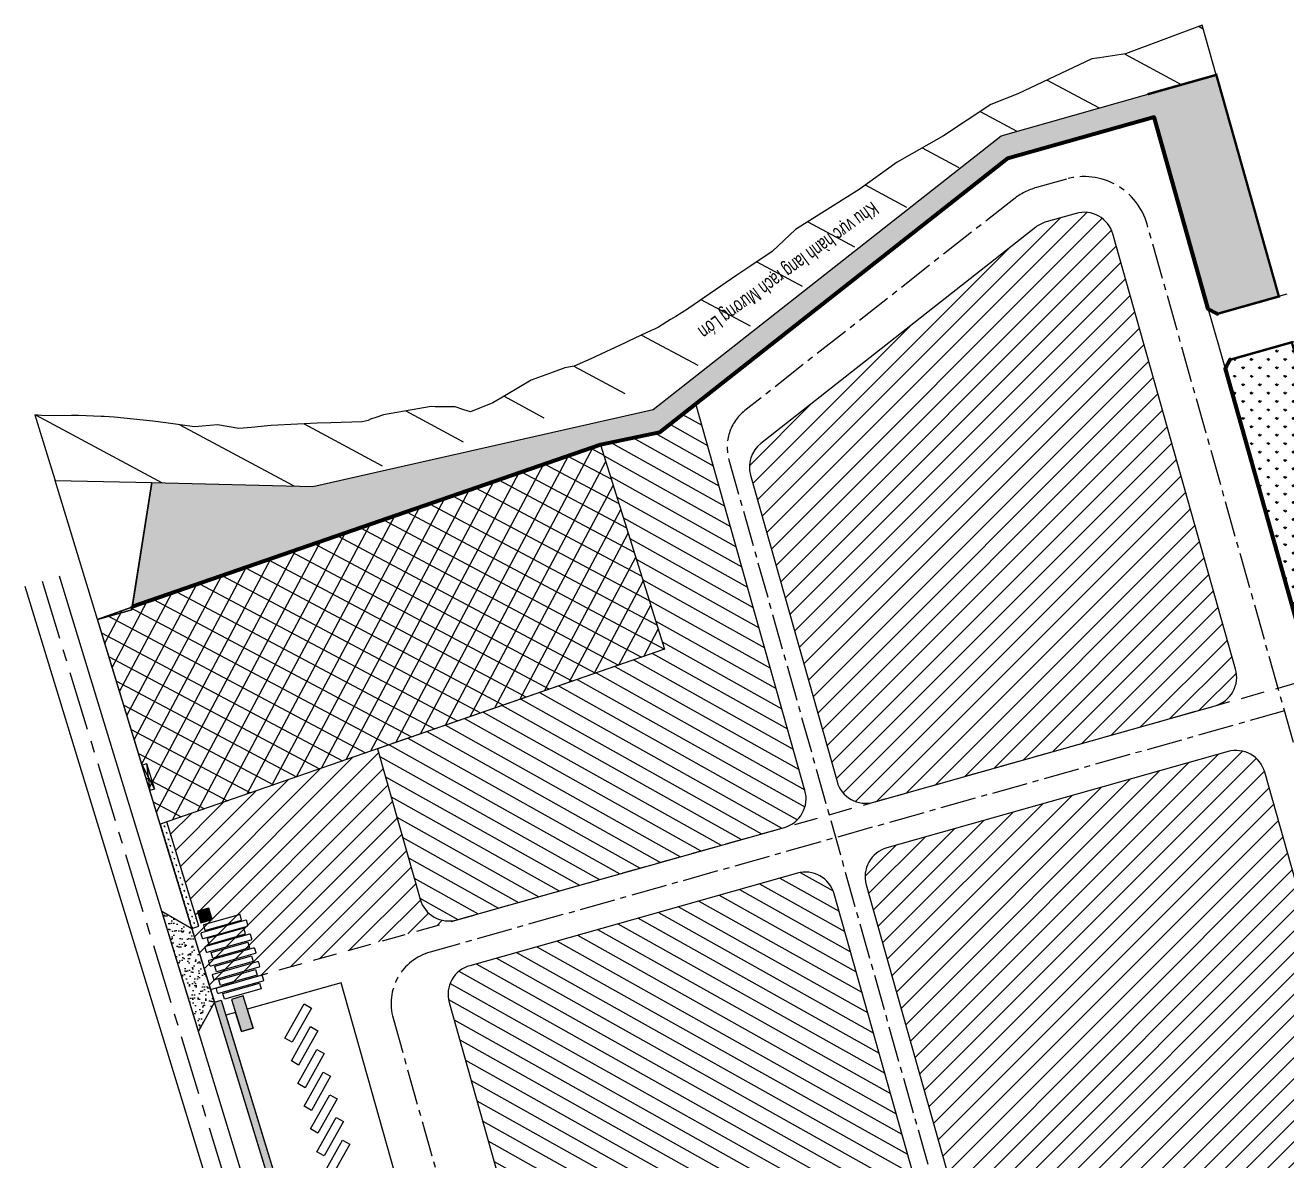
# Model space of a CAD drawing. Header units: metres. Extents: x 610662 to 611512, y 1173191 to 1174188.
# Drawn here: x 610662 to 611192, y 1173663 to 1174140 of the extents above; entities that cross this region are included whole.
import ezdxf
from ezdxf.enums import TextEntityAlignment as Align

# ---------------------------------------------------------------- set-up
doc = ezdxf.new("R2010")
doc.units = ezdxf.units.M
doc.header["$LTSCALE"] = 20
doc.header["$MEASUREMENT"] = 0
doc.set_wipeout_variables(frame=1)
for name, pattern in [('CENTER', [2, 1.25, -0.25, 0.25, -0.25]), ('CENTER2', [1.125, 0.75, -0.125, 0.125, -0.125]), ('DASHED2', [0.375, 0.25, -0.125])]:
    doc.linetypes.add(name, pattern=pattern)
for name, color, linetype in [('1-KHUBAI', 7, 'Continuous'), ('BAO', 7, 'Continuous'), ('HATCH', 8, 'Continuous'), ('HATCH1', 8, 'Continuous'), ('ISO', 3, 'Continuous'), ('KE', 7, 'Continuous'), ('laneT', 7, 'Continuous'), ('PARKING', 1, 'Continuous'), ('RANH_TOADO', 6, 'Continuous'), ('Terminal Boundary', 2, 'Continuous'), ('TEXT-VIE', 4, 'Continuous'), ('tuongrao', 1, 'Continuous'), ('Vanphong', 7, 'Continuous'), ('vien', 3, 'Continuous'), ('vienvp', 3, 'Continuous'), ('WIPEOUT', 250, 'Continuous')]:
    doc.layers.add(name, color=color, linetype=linetype)
doc.layers.add('RHD', color=7, linetype='Continuous', plot=False)
doc.styles.add('Romans', font='vn_vni.shx', dxfattribs={"width": 0.7})
doc.linetypes.add('FENCELINE1', pattern='A,0.25,-0.1,[133,ltypeshp.shx,S=0.1,R=0,X=-0.1,Y=0],-0.1,1', length=1.45)
pattern_1 = [(330.76214505, (3050923.184, 962357.257), (3.052726791, 5.453747256), [])]
pattern_2 = [(45, (866326.368, 2290376.341), (-4.419417382, 4.419417382), [])]

# ---------------------------------------------------------------- blocks, each defined once
blk = doc.blocks.new('YQ1111080551')
at = {"layer": 'BAO', "ltscale": 0.003}
for p, q in [((-144.89, 235.67), (-173.72, 227.54)), ((-139.45, 216.43), (-168.29, 208.29))]:
    blk.add_line(p, q, dxfattribs=at)

msp = doc.modelspace()

# ---------------------------------------------------------------- hatches: boundary and pattern name
at = {"layer": 'HATCH'}
h = msp.add_hatch(dxfattribs=at)
h.set_pattern_fill('ANSI31', color=256, scale=200, angle=286.7621, style=0)
h.set_pattern_definition([(331.762145, (866326.368, 2290376.34), (11.82832333, 22.0247762), [])])
edge = h.paths.add_edge_path()
edge.add_line((611162.33, 1174118.75), (611156.45, 1174139.6))
edge.add_line((611156.45, 1174139.6), (611124.2, 1174127.6))
edge.add_line((611124.2, 1174127.6), (611110, 1174125.44))
edge.add_line((611110, 1174125.44), (611078.87, 1174110.74))
edge.add_line((611078.87, 1174110.74), (611067.6, 1174106.37))
edge.add_line((611067.6, 1174106.37), (611047.72, 1174093.12))
edge.add_line((611047.72, 1174093.12), (611028.27, 1174082.13))
edge.add_line((611028.27, 1174082.13), (611012.22, 1174070.59))
edge.add_line((611012.22, 1174070.59), (610985.55, 1174053.8))
edge.add_line((610985.55, 1174053.8), (610975.72, 1174044.6))
edge.add_line((610975.72, 1174044.6), (610935.22, 1174017.29))
edge.add_line((610935.22, 1174017.29), (610927.98, 1174012.78))
edge.add_line((610927.98, 1174012.78), (610892.6, 1173996.43))
edge.add_line((610892.6, 1173996.43), (610874.47, 1173990.45))
edge.add_line((610874.47, 1173990.45), (610858.43, 1173981))
edge.add_line((610858.43, 1173981), (610848.98, 1173977.15))
edge.add_line((610848.98, 1173977.15), (610842.58, 1173979.25))
edge.add_line((610842.58, 1173979.25), (610834.19, 1173979.35))
edge.add_line((610834.19, 1173979.35), (610832.41, 1173979.38))
edge.add_line((610832.41, 1173979.38), (610812.38, 1173975.97))
edge.add_line((610812.38, 1173975.97), (610809.59, 1173975.03))
edge.add_line((610809.59, 1173975.03), (610806.92, 1173974.17))
edge.add_line((610806.92, 1173974.17), (610805.94, 1173973.61))
edge.add_line((610805.94, 1173973.61), (610763.76, 1173971.27))
edge.add_line((610763.76, 1173971.27), (610751.61, 1173970.14))
edge.add_line((610751.61, 1173970.14), (610742.63, 1173971.68))
edge.add_line((610742.63, 1173971.68), (610733.09, 1173970.84))
edge.add_line((610733.09, 1173970.84), (610720.93, 1173972.63))
edge.add_line((610720.93, 1173972.63), (610693.88, 1173975.3))
edge.add_line((610693.88, 1173975.3), (610681.4, 1173975.69))
edge.add_line((610681.4, 1173975.69), (610670.14, 1173975.52))
edge.add_line((610670.14, 1173975.52), (610666, 1173976.01))
edge.add_line((610666, 1173976.01), (610674.43, 1173948.44))
edge.add_line((610674.43, 1173948.44), (610782.81, 1173945.86))
edge.add_line((610782.81, 1173945.86), (610938.49, 1173992.19))
edge.add_line((610938.49, 1173992.19), (611071.87, 1174093.22))
edge.add_line((611071.87, 1174093.22), (611162.34, 1174118.73))
at = {"layer": 'HATCH', "ltscale": 100}
h = msp.add_hatch(dxfattribs=at)
h.set_pattern_fill('GRASS', color=74, scale=5, style=0)
h.paths.add_polyline_path([(611231.58, 1173873.41), (611194.04, 1174006.42), (611168.52, 1173999.21), (611168.05, 1173999.08), (611165.98, 1173995.38), (611201.89, 1173868.15), (611205.6, 1173866.08), (611206.06, 1173866.21)])
h = msp.add_hatch(dxfattribs=at)
h.set_pattern_fill('GRASS', color=74, scale=2, style=0)
h.set_pattern_definition([(16.9953, (610728.4933, 1173771.5387), (0.93909, 1.76582), [0.375, -2.45343]), (331.995, (610728.4933, 1173771.5387), (0.93909, 1.76582), [0.375, -1.625]), (61.995, (610728.4933, 1173771.5387), (-1.76582, 0.93909), [0.375, -1.625])])
h.paths.add_polyline_path([(610731.95, 1173760.23), (610734.82, 1173761.11), (610721.4, 1173805), (610718.57, 1173804.02)])
at = {"layer": 'HATCH', "ltscale": 3}
h = msp.add_hatch(dxfattribs=at)
h.set_pattern_fill('AR-SAND', color=8, scale=2, angle=-74.2379, style=0)
h.set_pattern_definition([(250.25739632, (3054198.6626, 1014822.3275), (2.1910942564, -3.1726295024), [0, -3.04, 0, -3.4, 0, -3.25]), (220.25739632, (3054198.6626, 1014822.3275), (0.077375426, -6.661867985), [0, -1.64, 0, -2.74, 0, -1.05]), (180.25739632, (3054200.7313, 1014823.6586), (-5.2316705672, -3.3795368493), [0, -1, 0, -3.6, 0, -4.7]), (170.25739632, (3054200.7313, 1014823.6586), (-4.10632888, -4.729324409), [0, -0.5, 0, -2.36, 0, -2.7])])
h.paths.add_polyline_path([(610719.28, 1173767.49), (610731.95, 1173760.23), (610741.42, 1173729.25), (610734.71, 1173716.99)])
at = {"layer": 'HATCH', "ltscale": 100}
h = msp.add_hatch(dxfattribs=at)
h.set_pattern_fill('GRASS', color=74, scale=2, style=0)
h.set_pattern_definition([(15.76215, (611233.0058, 1173757.9268), (0.9768726, 1.745199), [0.375, -2.453427]), (330.76215, (611233.0058, 1173757.9268), (0.9768726, 1.745199), [0.375, -1.625]), (60.76215, (611233.0058, 1173757.9268), (-1.745199, 0.9768726), [0.375, -1.625])])
h.paths.add_polyline_path([(610741.42, 1173729.25), (610744.29, 1173730.13), (610799.01, 1173551.08), (610795, 1173553.95)])
at = {"layer": 'HATCH1', "ltscale": 20}
h = msp.add_hatch(dxfattribs=at)
h.set_pattern_fill('ANSI31', color=256, scale=50, style=0)
h.set_pattern_definition(pattern_2)
edge = h.paths.add_edge_path()
edge.add_line((611018.41, 1173813.24), (611161.81, 1173853.72))
edge.add_arc((611158.41, 1173865.75), 12.5, 285.7621, 375.7621)
edge.add_line((611170.44, 1173869.15), (611118.85, 1174051.92))
edge.add_arc((611106.82, 1174048.52), 12.5, 15.7621, 105.7629)
edge.add_line((611103.43, 1174060.55), (611090.82, 1174057))
edge.add_arc((611094.22, 1174044.97), 12.5, 105.7629, 128.1917)
edge.add_line((611086.49, 1174054.79), (610970.93, 1173963.89))
edge.add_arc((610978.66, 1173954.06), 12.5, 128.1917, 195.7621)
edge.add_line((610966.63, 1173950.67), (611002.98, 1173821.88))
edge.add_arc((611015.01, 1173825.27), 12.5, 195.7621, 285.7621)
edge = h.paths.add_edge_path()
edge.add_line((611015.21, 1173778.57), (611060.03, 1173619.78))
edge.add_arc((611072.06, 1173623.17), 12.5, 195.7621, 285.7621)
edge.add_line((611075.45, 1173611.14), (611218.85, 1173651.62))
edge.add_arc((611215.46, 1173663.65), 12.5, 285.7621, 375.7621)
edge.add_line((611227.49, 1173667.04), (611182.67, 1173825.84))
edge.add_arc((611170.64, 1173822.44), 12.5, 15.7621, 105.7621)
edge.add_line((611167.24, 1173834.47), (611023.84, 1173794))
edge.add_arc((611027.24, 1173781.97), 12.5, 105.7621, 195.7621)
edge = h.paths.add_edge_path()
edge.add_line((611239.71, 1173623.73), (611269.1, 1173519.6))
edge.add_arc((611257.07, 1173516.21), 12.5, -30.2923, 15.7621, ccw=False)
edge.add_line((611267.87, 1173509.9), (611210.5, 1173493.71))
edge.add_line((611210.5, 1173493.71), (611203.79, 1173488.55))
edge.add_arc((611200.74, 1173492.51), 5, 285.7621, 307.5636, ccw=False)
edge.add_line((611202.1, 1173487.7), (611122.85, 1173465.33))
edge.add_arc((611119.45, 1173477.36), 12.5, 195.7621, 285.7621, ccw=False)
edge.add_line((611107.42, 1173473.97), (611078.03, 1173578.1))
edge.add_arc((611090.06, 1173581.49), 12.5, 105.7621, 195.7621, ccw=False)
edge.add_line((611086.66, 1173593.52), (611224.29, 1173632.37))
edge.add_arc((611227.68, 1173620.34), 12.5, 15.7621, 105.7621, ccw=False)
edge = h.paths.add_edge_path()
edge.add_line((611302.51, 1173401.23), (611282.68, 1173471.48))
edge.add_arc((611270.65, 1173468.09), 12.5, 15.7621, 105.7621)
edge.add_line((611267.26, 1173480.12), (611204.7, 1173462.46))
edge.add_arc((611208.1, 1173450.43), 12.5, 105.7621, 195.7621)
edge.add_line((611196.07, 1173447.03), (611215.9, 1173376.78))
edge.add_arc((611227.93, 1173380.18), 12.5, 195.7621, 285.7621)
edge.add_line((611231.32, 1173368.15), (611293.88, 1173385.8))
edge.add_arc((611290.48, 1173397.83), 12.5, 285.7621, 375.7621)
h = msp.add_hatch(dxfattribs=at)
h.set_pattern_fill('ANSI31', color=256, scale=50, style=0)
h.set_pattern_definition(pattern_1)
edge = h.paths.add_edge_path()
edge.add_arc((610989.7, 1173771.37), 12.5, 15.7621, 105.7621)
edge.add_line((610986.31, 1173783.4), (610848.69, 1173744.56))
edge.add_arc((610852.08, 1173732.53), 12.5, 105.7621, 195.7621)
edge.add_line((610840.05, 1173729.13), (610884.87, 1173570.34))
edge.add_arc((610896.9, 1173573.73), 12.5, 195.7621, 285.7621)
edge.add_line((610900.3, 1173561.7), (611037.92, 1173600.55))
edge.add_arc((611034.53, 1173612.58), 12.5, 285.7621, 375.7621)
edge.add_line((611046.56, 1173615.97), (611001.73, 1173774.77))
at = {"layer": 'Vanphong'}
msp.add_hatch(color=251, dxfattribs=at).paths.add_polyline_path([(610734.26, 1173767.41), (610735.62, 1173762.6), (610740.43, 1173763.96), (610739.07, 1173768.77)])
h = msp.add_hatch(color=256, dxfattribs=at)
h.set_gradient(color1=(0, 0, 255), one_color=1, tint=1)
h.paths.add_polyline_path([(610753.49, 1173731.84), (610748.62, 1173730.37), (610748.63, 1173730.33), (610753.53, 1173731.71)])
h.paths.add_polyline_path([(610753.53, 1173731.71), (610748.63, 1173730.33), (610748.78, 1173729.85), (610753.67, 1173731.24)])
h.paths.add_polyline_path([(610753.67, 1173731.24), (610748.78, 1173729.85), (610749.51, 1173727.46), (610754.4, 1173728.84)])
h.paths.add_polyline_path([(610754.4, 1173728.84), (610749.51, 1173727.46), (610752.77, 1173716.84), (610757.63, 1173718.31)])

# ---------------------------------------------------------------- linework, layer by layer
at = {"layer": '1-KHUBAI'}
msp.add_lwpolyline([(611162.33, 1174118.75), (611188.61, 1174025.67)], dxfattribs=at)
for points in [[(611018.41, 1173813.24), (611161.81, 1173853.72, 0.414214), (611170.44, 1173869.15), (611118.85, 1174051.92, 0.414217), (611103.43, 1174060.55), (611090.82, 1174057, 0.098178), (611086.49, 1174054.79), (610970.93, 1173963.89, 0.303682), (610966.63, 1173950.67), (611002.98, 1173821.88, 0.414214)], [(611015.21, 1173778.57), (611060.03, 1173619.78, 0.414214), (611075.45, 1173611.14), (611218.85, 1173651.62, 0.414214), (611227.49, 1173667.04), (611182.67, 1173825.84, 0.414214), (611167.24, 1173834.47), (611023.84, 1173794, 0.414214)], [(611001.73, 1173774.77, 0.414214), (610986.31, 1173783.4), (610848.69, 1173744.56, 0.414214), (610840.05, 1173729.13), (610884.87, 1173570.34, 0.414214), (610900.3, 1173561.7), (611037.92, 1173600.55, 0.414214), (611046.56, 1173615.97)]]:
    msp.add_lwpolyline(points, format="xyb", close=True, dxfattribs=at)
at = {"layer": 'HATCH', "color": 74, "ltscale": 100}
for p in [(611165.98, 1173995.38), (611168.52, 1173999.21)]:
    msp.add_line(p, (611168.05, 1173999.08), dxfattribs=at)
at = {"layer": 'KE', "const_width": 1}
for points in [[(611158.92, 1174020.4), (611162.62, 1174018.33), (611188.61, 1174025.67), (611162.33, 1174118.75), (611133.46, 1174110.6)], [(611165.98, 1173995.38), (611168.05, 1173999.08), (611194.04, 1174006.42), (611231.58, 1173873.41), (611205.6, 1173866.08), (611201.89, 1173868.15)]]:
    msp.add_lwpolyline(points, dxfattribs=at)
at = {"layer": 'laneT', "color": 34, "linetype": 'CENTER2'}
for points in [[(611133.29, 1174056, 0.414217), (611099.35, 1174074.99), (611086.75, 1174071.43, 0.098178), (611077.22, 1174066.58), (610964.26, 1173977.72, 0.303682), (610957.55, 1173957.09), (611059.4, 1173596.22)], [(610984.58, 1173288.01), (611301.44, 1173377.44, 0.414214), (611316.98, 1173405.21), (611133.29, 1174056)], [(611190.99, 1173851.57), (610831.99, 1173750.24, 0.414214), (610816.45, 1173722.47), (610937.01, 1173295.36, 0.414214), (610961.69, 1173281.54), (610984.79, 1173288.06)]]:
    msp.add_lwpolyline(points, format="xyb", dxfattribs=at)
at = {"layer": 'PARKING', "color": 2}
msp.add_lwpolyline([(610719.28, 1173767.49), (610731.95, 1173760.23), (610741.42, 1173729.25), (610734.71, 1173716.99)], close=True, dxfattribs=at)
at = {"layer": 'PARKING', "color": 251}
for points in [[(610782.14, 1173726.76), (610774.08, 1173712.36), (610771.03, 1173714.07), (610779.09, 1173728.47)], [(610784.83, 1173717.23), (610776.77, 1173702.83), (610773.72, 1173704.54), (610781.77, 1173718.94)], [(610784.83, 1173717.23), (610776.77, 1173702.83), (610773.72, 1173704.54), (610781.77, 1173718.94)], [(610784.83, 1173717.23), (610776.77, 1173702.83), (610773.72, 1173704.54), (610781.77, 1173718.94)], [(610784.83, 1173717.23), (610776.77, 1173702.83), (610773.72, 1173704.54), (610781.77, 1173718.94)], [(610787.52, 1173707.7), (610779.46, 1173693.31), (610776.4, 1173695.02), (610784.46, 1173709.41)], [(610790.21, 1173698.18), (610782.15, 1173683.78), (610779.09, 1173685.49), (610787.15, 1173699.89)], [(610792.9, 1173688.65), (610784.84, 1173674.25), (610781.78, 1173675.96), (610789.84, 1173690.36)], [(610792.9, 1173688.65), (610784.84, 1173674.25), (610781.78, 1173675.96), (610789.84, 1173690.36)], [(610795.59, 1173679.12), (610787.53, 1173664.72), (610784.47, 1173666.43), (610792.53, 1173680.83)], [(610798.27, 1173669.6), (610790.22, 1173655.2), (610787.16, 1173656.91), (610795.22, 1173671.3)]]:
    msp.add_lwpolyline(points, close=True, dxfattribs=at)
at = {"layer": 'RANH_TOADO', "color": 0, "ltscale": 3, "flags": 128}
for points in [[(611162.33, 1174118.75), (611156.45, 1174139.6), (611124.2, 1174127.6), (611113.27, 1174125.94)], [(611113.27, 1174125.93), (611110, 1174125.44), (611078.87, 1174110.74), (611067.6, 1174106.37), (611047.72, 1174093.12), (611028.27, 1174082.13), (611012.22, 1174070.59), (610985.55, 1174053.8), (610975.72, 1174044.6), (610966.82, 1174038.6), (610960.88, 1174034.59), (610940.75, 1174020.82), (610940.62, 1174020.65), (610935.22, 1174017.29), (610933.08, 1174015.95), (610927.98, 1174012.78), (610926.31, 1174012), (610924.83, 1174011.31), (610915.64, 1174007.02), (610913.99, 1174006.25), (610901.68, 1174000.42), (610900.87, 1174000.07), (610892.6, 1173996.43), (610888.68, 1173995.65), (610883.65, 1173993.81), (610874.47, 1173990.45), (610864.05, 1173984.31), (610858.43, 1173981), (610848.98, 1173977.15), (610846.2, 1173978.06), (610842.58, 1173979.25), (610834.19, 1173979.35), (610832.41, 1173979.38), (610826.9, 1173978.47), (610812.38, 1173975.97), (610809.59, 1173975.03), (610806.92, 1173974.17), (610805.94, 1173973.61), (610803.42, 1173972.96), (610790.34, 1173972.55), (610784.6, 1173972.38), (610776.27, 1173972), (610765.26, 1173971.44), (610763.76, 1173971.27), (610756.98, 1173970.64), (610751.61, 1173970.14), (610742.63, 1173971.68), (610733.09, 1173970.84), (610720.93, 1173972.63), (610715.51, 1173973.22), (610699.3, 1173974.98), (610695.08, 1173975.25), (610693.88, 1173975.3), (610684.23, 1173975.7), (610681.4, 1173975.69), (610670.14, 1173975.52), (610666, 1173976.01), (610672.26, 1173955.55), (610674.47, 1173948.43)]]:
    msp.add_lwpolyline(points, dxfattribs=at)
at = {"layer": 'tuongrao', "color": 5, "linetype": 'DASHED2', "ltscale": 2}
msp.add_lwpolyline([(610741.42, 1173729.25), (610731.95, 1173760.23)], dxfattribs=at)
at = {"layer": 'tuongrao', "linetype": 'FENCELINE1', "ltscale": 0.5}
msp.add_lwpolyline([(610828.9, 1173556.9), (610801.64, 1173549.2), (610795, 1173553.95), (610741.42, 1173729.25)], dxfattribs=at)
at = {"layer": 'vien', "lineweight": 158}
msp.add_lwpolyline([(611168.52, 1173999.21), (611168.05, 1173999.08), (611165.98, 1173995.38), (611201.89, 1173868.15), (611205.6, 1173866.08), (611206.06, 1173866.21)], dxfattribs=at)
at = {"layer": 'vien'}
for points in [[(610718.57, 1173804.02), (610731.95, 1173760.23), (610734.82, 1173761.11), (610721.4, 1173805), (610718.57, 1173804.02)], [(610844.3, 1173561.24), (610794.59, 1173737.36), (610755.2, 1173726.24), (610757.63, 1173718.31), (610752.77, 1173716.84), (610750.31, 1173724.86), (610746.25, 1173723.72), (610799.01, 1173551.08), (610801.64, 1173549.2), (610844.3, 1173561.24)], [(610741.42, 1173729.25), (610744.29, 1173730.13), (610799.01, 1173551.08), (610795, 1173553.95)]]:
    msp.add_lwpolyline(points, close=True, dxfattribs=at)
at = {"layer": 'vienvp'}
for points in [[(610740.43, 1173763.96), (610739.07, 1173768.77), (610734.26, 1173767.41), (610735.62, 1173762.6)], [(610757.63, 1173718.31), (610753.49, 1173731.84), (610748.62, 1173730.37), (610752.77, 1173716.84), (610757.63, 1173718.31)]]:
    msp.add_lwpolyline(points, close=True, dxfattribs=at)
at = {"layer": 'vienvp', "color": 0}
for points in [[(610737.43, 1173759.3), (610752.83, 1173763.64), (610752.15, 1173766.05), (610736.75, 1173761.7)], [(610739.06, 1173753.52), (610754.46, 1173757.87), (610753.78, 1173760.27), (610738.38, 1173755.93)], [(610756.09, 1173752.09), (610740.69, 1173747.75), (610740.01, 1173750.15), (610755.41, 1173754.5)], [(610757.72, 1173746.32), (610742.32, 1173741.97), (610741.64, 1173744.38), (610757.04, 1173748.73)], [(610759.35, 1173740.55), (610743.95, 1173736.2), (610743.27, 1173738.6), (610758.67, 1173742.95)], [(610760.98, 1173734.77), (610745.58, 1173730.42), (610744.9, 1173732.83), (610760.3, 1173737.18)]]:
    msp.add_lwpolyline(points, close=True, dxfattribs=at)
for points in [[(610735.98, 1173758.37, 0.414214), (610735.74, 1173757.94), (610736.23, 1173756.2, 0.414214), (610736.66, 1173755.96), (610755.23, 1173761.2, 0.414214), (610755.47, 1173761.64), (610754.98, 1173763.37, 0.414214), (610754.55, 1173763.61)], [(610737.61, 1173752.59, 0.414214), (610737.37, 1173752.16), (610737.86, 1173750.43, 0.414214), (610738.29, 1173750.19), (610756.86, 1173755.43, 0.414214), (610757.1, 1173755.86), (610756.61, 1173757.59, 0.414214), (610756.18, 1173757.84)], [(610757.81, 1173752.06, -0.414214), (610758.24, 1173751.82), (610758.73, 1173750.09, -0.414214), (610758.49, 1173749.65), (610739.92, 1173744.41, -0.414214), (610739.49, 1173744.65), (610739, 1173746.39, -0.414214), (610739.24, 1173746.82)], [(610759.44, 1173746.29, -0.414214), (610759.87, 1173746.04), (610760.36, 1173744.31, -0.414214), (610760.12, 1173743.88), (610741.55, 1173738.64, -0.414214), (610741.12, 1173738.88), (610740.63, 1173740.61, -0.414214), (610740.87, 1173741.04)], [(610761.07, 1173740.51, -0.414214), (610761.5, 1173740.27), (610761.99, 1173738.54, -0.414214), (610761.75, 1173738.11), (610743.18, 1173732.86, -0.414214), (610742.75, 1173733.11), (610742.26, 1173734.84, -0.414214), (610742.5, 1173735.27)]]:
    msp.add_lwpolyline(points, format="xyb", close=True, dxfattribs=at)

# ---------------------------------------------------------------- block references
at = {"layer": 'BAO'}
msp.add_blockref('YQ1111080551', (611336.8, 1173790.93), dxfattribs=at)

# ---------------------------------------------------------------- texts
at = {"layer": 'TEXT-VIE', "color": 7, "style": 'Romans', "width": 0.7}
msp.add_text('Khu vöïc haønh lang raïch Möông Lôùn', height=6, rotation=216.0965, dxfattribs=at).set_placement((610982.21, 1174037.09), align=Align.MIDDLE)

# ---------------------------------------------------------------- next in the draw order: wipeouts: each hides what was drawn before it
msp.add_wipeout([(610718.56, 1173804.01), (610692.24, 1173890.17), (610903.63, 1173963.41), (610930.48, 1173877.51)]).dxf.layer = 'WIPEOUT'

# ---------------------------------------------------------------- next in the draw order: hatches: boundary and pattern name
at = {"layer": 'HATCH', "ltscale": 100}
h = msp.add_hatch(dxfattribs=at)
h.set_pattern_fill('GRASS', color=74, scale=5, style=0)
h.paths.add_polyline_path([(611162.33, 1174118.75), (611071.87, 1174093.21), (610925.66, 1173978.19), (610782.81, 1173945.85), (610715.1, 1173947.47), (610706.9, 1173895.25), (610903.63, 1173963.41), (610928.35, 1173968.56), (610943.64, 1173980.58), (611074.56, 1174083.58), (611136.18, 1174100.97), (611158.92, 1174020.4), (611162.62, 1174018.33), (611163.08, 1174018.46), (611188.61, 1174025.67)])
at = {"layer": 'HATCH'}
h = msp.add_hatch(dxfattribs=at)
h.set_pattern_fill('ANSI37', color=256, scale=60, style=0)
h.set_pattern_definition([(331.99525127, (3054198.6626, 1014822.3275), (3.521585556, 6.621815097), []), (61.99525127, (3054198.6626, 1014822.3275), (-6.621815097, 3.521585556), [])])
h.paths.add_polyline_path([(610930.48, 1173877.51), (610718.56, 1173804.01), (610692.24, 1173890.17), (610903.63, 1173963.41)])
at = {"layer": 'HATCH1', "ltscale": 20}
h = msp.add_hatch(dxfattribs=at)
h.set_pattern_fill('ANSI31', color=256, scale=50, style=0)
h.set_pattern_definition(pattern_1)
edge = h.paths.add_edge_path()
edge.add_line((610809.97, 1173835.71), (610827.83, 1173772.44))
edge.add_arc((610839.86, 1173775.84), 12.5, 195.7621, 285.7621)
edge.add_line((610843.25, 1173763.81), (610980.88, 1173802.65))
edge.add_arc((610977.48, 1173814.68), 12.5, 285.7621, 375.7621)
edge.add_line((610989.51, 1173818.08), (610943.64, 1173980.58))
edge.add_line((610943.64, 1173980.58), (610928.35, 1173968.56))
edge.add_line((610928.35, 1173968.56), (610903.63, 1173963.41))
edge.add_line((610903.63, 1173963.41), (610930.48, 1173877.51))
edge.add_line((610930.48, 1173877.51), (610809.97, 1173835.71))
h = msp.add_hatch(dxfattribs=at)
h.set_pattern_fill('ANSI31', color=256, scale=50, style=0)
h.set_pattern_definition(pattern_2)
h.paths.add_polyline_path([(610809.97, 1173835.71), (610721.4, 1173805), (610734.82, 1173761.11), (610731.95, 1173760.23), (610739.78, 1173734.6), (610843.25, 1173763.81, -0.414214), (610827.83, 1173772.44)])
h.paths.add_polyline_path([(610740.43, 1173763.96), (610735.62, 1173762.6), (610734.26, 1173767.41), (610739.07, 1173768.77)], flags=16)

# ---------------------------------------------------------------- next in the draw order: linework, layer by layer
at = {"layer": '1-KHUBAI'}
msp.add_lwpolyline([(610809.97, 1173835.71), (610827.83, 1173772.44, 0.414214), (610843.25, 1173763.81), (610980.88, 1173802.65, 0.414214), (610989.51, 1173818.08), (610943.64, 1173980.58), (610928.35, 1173968.56), (610903.63, 1173963.41), (610930.48, 1173877.51), (610809.97, 1173835.71)], format="xyb", close=True, dxfattribs=at)
at = {"layer": 'ISO', "color": 3, "lineweight": 25}
msp.add_lwpolyline([(610930.48, 1173877.51), (610718.56, 1173804.01), (610692.24, 1173890.17), (610903.63, 1173963.41)], close=True, dxfattribs=at)
at = {"layer": 'RHD', "color": 14}
msp.add_lwpolyline([(610890.41, 1173241.76), (610692.28, 1173890.02), (610706.72, 1173894.09), (610711.97, 1173927.53), (610715.1, 1173947.47), (610782.81, 1173945.85), (610925.66, 1173978.19), (611071.87, 1174093.21), (611162.33, 1174118.75), (611188.61, 1174025.67), (611162.62, 1174018.33), (611158.92, 1174020.4), (611165.98, 1173995.38), (611168.05, 1173999.08), (611194.04, 1174006.42)], dxfattribs=at)
msp.add_lwpolyline([(610692.28, 1173890.02), (610674.47, 1173948.43), (610715.1, 1173947.47), (610706.72, 1173894.09)], close=True, dxfattribs=at)
at = {"layer": 'Terminal Boundary'}
for p, q in [((610879.72, 1173191.21), (610661.91, 1173903.85)), ((610894.07, 1173195.6), (610676.26, 1173908.23))]:
    msp.add_line(p, q, dxfattribs=at)
at = {"layer": 'Terminal Boundary', "color": 8, "linetype": 'CENTER'}
msp.add_line((610886.89, 1173193.41), (610669.08, 1173906.04), dxfattribs=at)
at = {"layer": 'tuongrao', "color": 5, "linetype": 'DASHED2', "ltscale": 2}
msp.add_line((610739.78, 1173734.6), (611231.58, 1173873.41), dxfattribs=at)
at = {"layer": 'tuongrao', "color": 5, "linetype": 'FENCELINE1', "ltscale": 0.5}
msp.add_lwpolyline([(610715.1, 1173947.47), (610782.81, 1173945.85), (610925.66, 1173978.19), (611071.87, 1174093.21), (611162.33, 1174118.75)], dxfattribs=at)
at = {"layer": 'tuongrao', "linetype": 'FENCELINE1', "ltscale": 0.5}
for points in [[(610711, 1173828.78), (610692.24, 1173890.17), (610706.9, 1173895.25), (610715.1, 1173947.47)], [(610731.95, 1173760.23), (610714.25, 1173818.13)]]:
    msp.add_lwpolyline(points, dxfattribs=at)
at = {"layer": 'Vanphong'}
for points in [[(610710.98, 1173828.82), (610712.86, 1173829.5), (610714.26, 1173818.08), (610710.98, 1173828.82), (610716.16, 1173818.7), (610714.26, 1173818.08)], [(610712.86, 1173829.5), (610716.16, 1173818.7)]]:
    msp.add_lwpolyline(points, dxfattribs=at)
at = {"layer": 'vien', "lineweight": 158}
msp.add_lwpolyline([(611163.08, 1174018.46), (611162.62, 1174018.33), (611158.92, 1174020.4), (611136.18, 1174100.97), (611074.56, 1174083.58), (610928.35, 1173968.56), (610903.63, 1173963.41), (610706.89, 1173895.25), (610706.89, 1173895.25)], dxfattribs=at)

doc.saveas('drawing.dxf')
